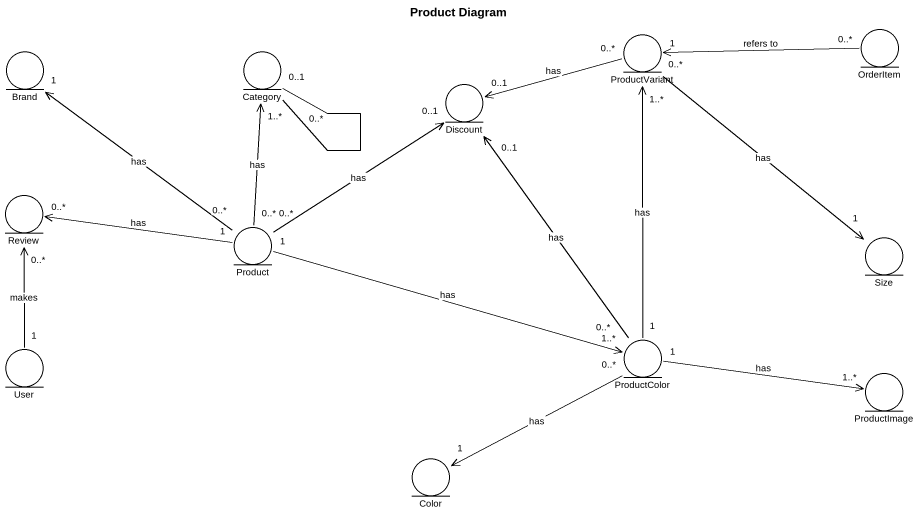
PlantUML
@startuml
title Product Diagram
entity Brand
entity Category
entity ProductVariant
entity OrderItem
entity Discount
entity Review
entity Product
entity Size
entity User
entity ProductColor
entity ProductImage
entity Color
Brand "1" <-- "0..*" Product : has
Category "0..*" -- "0..1" Category
ProductVariant "0..*" -left-> "0..1" Discount : has
ProductVariant "0..*" -right-> "1" Size : has
OrderItem "0..*" -left-> "1" ProductVariant : refers to
Discount "0..1" <-- "0..*" Product : has
Product "0..*" -up-> "1..*" Category : has
Product "1" -left-> "0..*" Review : has
Product "1" -right-> "1..*" ProductColor : has
User "1" -up-> "0..*" Review : makes
ProductColor "1" -up-> "1..*" ProductVariant : has
ProductColor "0..*" -up-> "0..1" Discount : has
ProductColor "1" -right-> "1..*" ProductImage : has
ProductColor "0..*" -left-> "1" Color : has
@enduml
